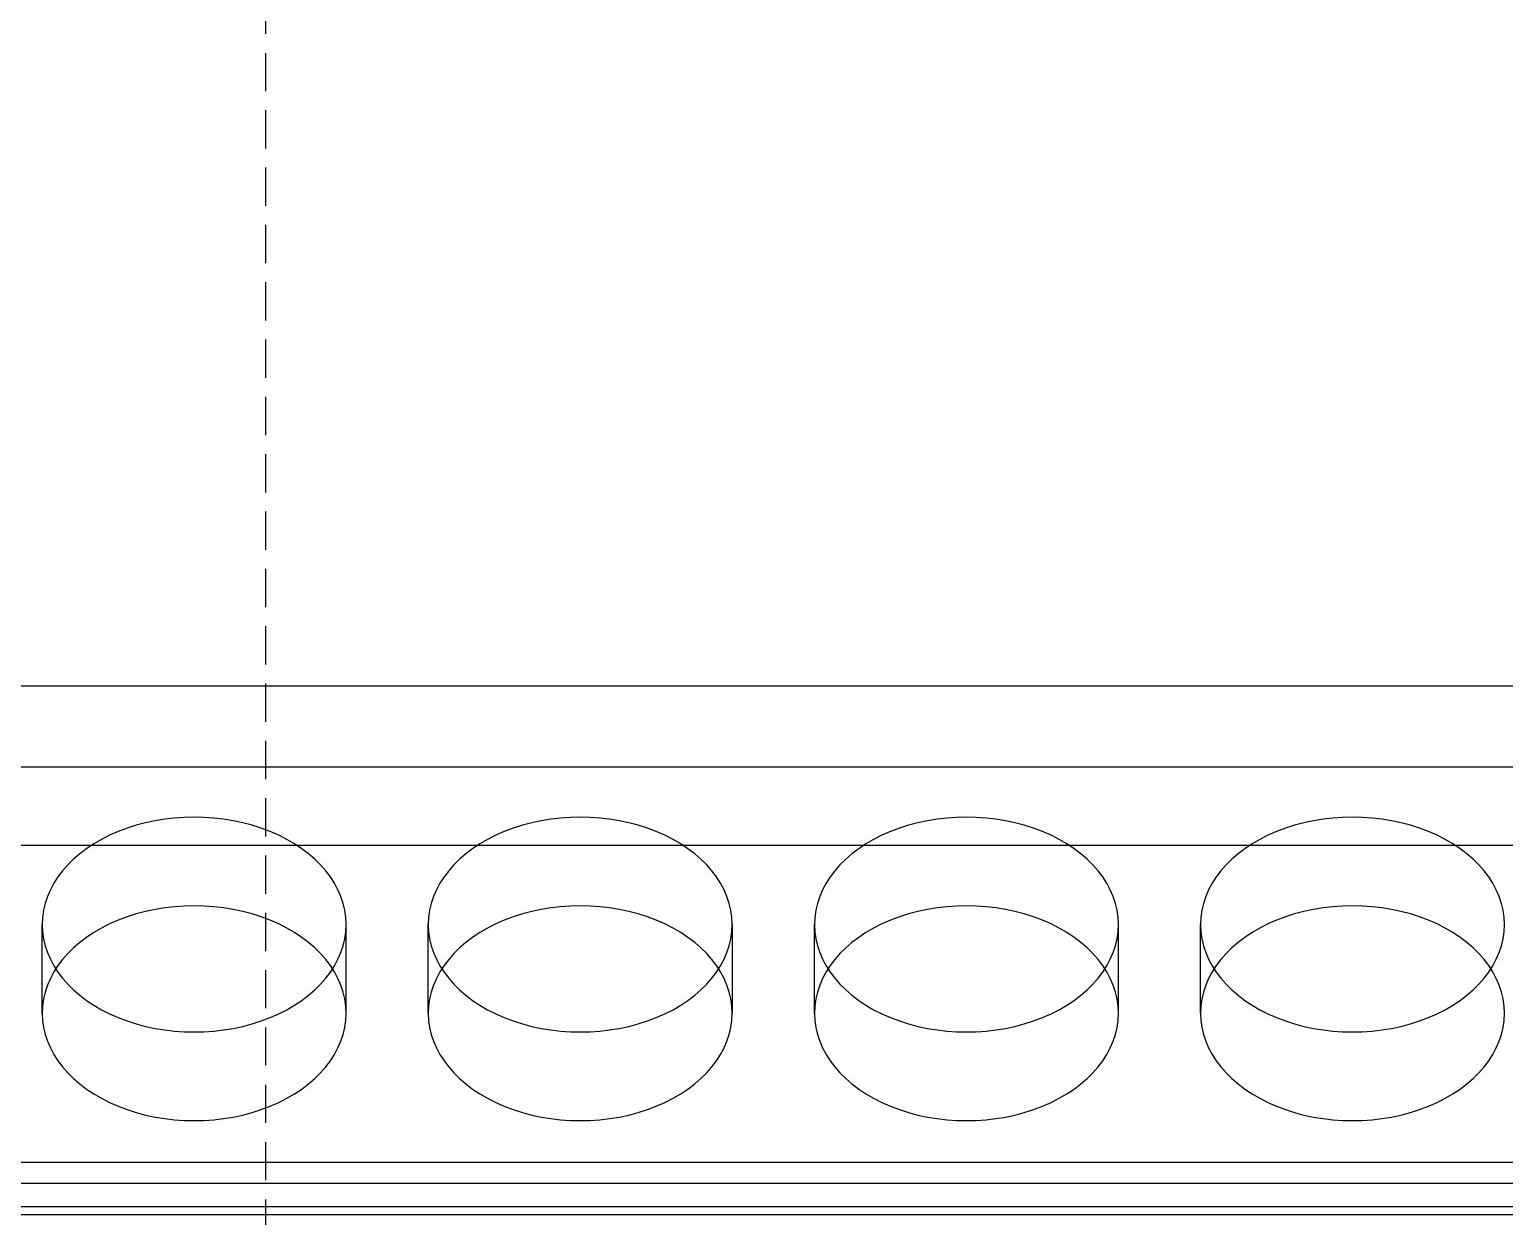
# Model space of a CAD drawing. Extents: x 0 to 171, y 0 to 414.
# Drawn here: x 82.41 to 101.71, y 186.43 to 201.96 of the extents above; entities that cross this region are included whole.
import ezdxf

# ---------------------------------------------------------------- set-up
doc = ezdxf.new("R2010")
doc.units = 0
doc.linetypes.add('DASHED', pattern=[0.75, 0.5, -0.25])
doc.layers.add('-15N-THT. THIẾT BỊ ĐÓNG MỞ', color=40, linetype='CONTINUOUS')

# ---------------------------------------------------------------- blocks, each defined once
blk = doc.blocks.new('06 - N - SC VSD ATV630U75~D11N4')
at = {"layer": '-15N-THT. THIẾT BỊ ĐÓNG MỞ', "color": 6, "linetype": 'DASHED'}
blk.add_line((0, 206.951), (0, -206.951), dxfattribs=at)
at = {"layer": '-15N-THT. THIẾT BỊ ĐÓNG MỞ'}
for p, q in [((-38.814, -13.579), (31.895, -13.579)), ((-39.272, -14.639), (32.61, -14.639)), ((59.15, -15.669), (-59.15, -15.669)), ((-2.923, -17.863), (-2.923, -16.703)), ((1.054, -17.863), (1.054, -16.703)), ((2.128, -17.863), (2.128, -16.703)), ((6.105, -17.863), (6.105, -16.703)), ((7.178, -17.863), (7.178, -16.703)), ((11.155, -17.863), (11.155, -16.703)), ((12.229, -17.863), (12.229, -16.703)), ((-38.814, -19.814), (31.895, -19.814)), ((31.895, -20.089), (-38.814, -20.089)), ((31.895, -20.398), (-38.814, -20.398)), ((31.895, -20.499), (-38.814, -20.499))]:
    blk.add_line(p, q, dxfattribs=at)
for centre, start_param, end_param in [((-0.935, -16.703), 0, 3.141593), ((4.116, -16.703), 0, 3.141593), ((9.167, -16.703), 0, 3.141593), ((14.217, -16.703), 0, 3.141593), ((-0.935, -17.863), 0, 3.141593), ((4.116, -17.863), 0, 3.141593), ((9.167, -17.863), 0, 3.141593), ((14.217, -17.863), 0, 3.141593), ((-0.935, -16.703), -3.141593, 0), ((4.116, -16.703), -3.141593, 0), ((9.167, -16.703), -3.141593, 0), ((14.217, -16.703), -3.141593, 0), ((-0.935, -17.863), -3.141593, 0), ((4.116, -17.863), -3.141593, 0), ((9.167, -17.863), -3.141593, 0), ((14.217, -17.863), -3.141593, 0)]:
    blk.add_ellipse(centre, major_axis=(1.988, 0), ratio=0.707107, start_param=start_param, end_param=end_param, dxfattribs=at)

msp = doc.modelspace()

# ---------------------------------------------------------------- block references
msp.add_blockref('06 - N - SC VSD ATV630U75~D11N4', (85.5, 206.951))

doc.saveas('drawing.dxf')
